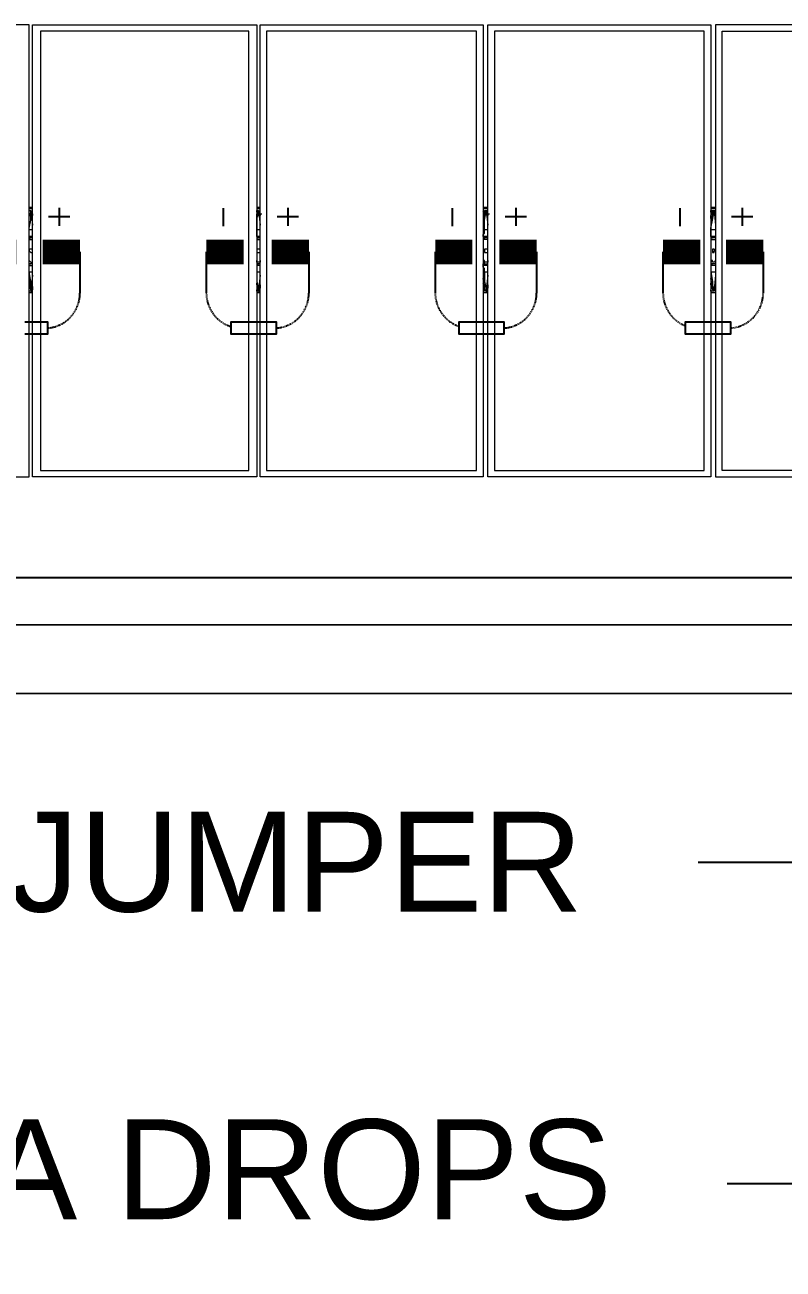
# Model space of a CAD drawing. Header units: feet. Extents: x -13743 to 68376, y -48 to 67763.
# Drawn here: x 3871.3 to 4023.1, y 9202.4 to 9451.6 of the extents above; entities that cross this region are included whole.
import ezdxf
from ezdxf import colors
from ezdxf.entities.mleader import LeaderData, LeaderLine
from ezdxf.lldxf.tags import DXFTag
from ezdxf.math import Vec2, Vec3

# ---------------------------------------------------------------- set-up
doc = ezdxf.new("R2010")
doc.units = ezdxf.units.FT
doc.header["$MEASUREMENT"] = 0
doc.linetypes.add('HIDDEN', pattern=[0.375, 0.25, -0.125])
for name, color, linetype in [('E-DC HARNESS-NEG', 170, 'DC HARNESS CABLE'), ('E-DC HARNESS-POS', 10, 'DC HARNESS CABLE'), ('E-HARN-COMP', 8, 'Continuous'), ('E-TRNK-CABL-NEG', 6, 'HIDDEN'), ('E-TRUNK-CABLE-POS', 6, 'HIDDEN'), ('G-ANNO-TEXT', 1, 'Continuous'), ('Polarity-Text', 7, 'Continuous')]:
    doc.layers.add(name, color=color, linetype=linetype)
doc.styles.add('NEI-A', font='arial.ttf')
doc.styles.get("Standard").update_dxf_attribs({"font": 'arial.ttf'})
tags = doc.linetypes.add('DC HARNESS CABLE', pattern='A,0.5,-0.2,["DH",Standard,S=0.1,R=0,X=-0.1,Y=-0.05],-0.2', length=0.9).pattern_tags.tags
tags[6] = DXFTag(74, 10)

# ---------------------------------------------------------------- blocks, each defined once
blk = doc.blocks.new('A$C4742fff2')
at = {"lineweight": 5}
for points in [[(8.1663, 0), (8.3963, 0), (8.3963, 0.4666), (8.1663, 0.4666)], [(8.6313, 0.4666), (8.6313, 0), (8.3997, 0), (8.3997, 0.4666)], [(8.8646, 0), (8.6346, 0), (8.6346, 0.4666), (8.8646, 0.4666)], [(9.0996, 0), (8.8696, 0), (8.8696, 0.4666), (9.0996, 0.4666)], [(9.1046, 0), (9.3346, 0), (9.3346, 0.4666), (9.1046, 0.4666)], [(8.623, 0.46), (8.408, 0.46), (8.408, 0.0067), (8.623, 0.0067)], [(8.858, 0.0067), (8.858, 0.46), (8.6413, 0.46), (8.6413, 0.0067)], [(9.093, 0.0067), (9.093, 0.46), (8.8763, 0.46), (8.8763, 0.0067)], [(9.1113, 0.46), (9.328, 0.46), (9.328, 0.0067), (9.1113, 0.0067)], [(8.398, 0.235), (8.3963, 0.235), (8.3963, 0.2333), (8.398, 0.2317), (8.3997, 0.2317), (8.3997, 0.2333), (8.3997, 0.235)], [(8.633, 0.235), (8.6313, 0.235), (8.6313, 0.2317), (8.6346, 0.2317), (8.6346, 0.2333), (8.6346, 0.235)], [(8.868, 0.235), (8.8663, 0.235), (8.8663, 0.2317), (8.8696, 0.2317), (8.8696, 0.2333), (8.8696, 0.235)], [(9.103, 0.235), (9.1013, 0.235), (9.1013, 0.2317), (9.103, 0.2317), (9.103, 0.2333), (9.1046, 0.2333)]]:
    blk.add_lwpolyline(points, close=True, dxfattribs=at)
for points in [[(8.3997, 0.2783), (8.3963, 0.2783)], [(8.398, 0.255), (8.3963, 0.255), (8.3963, 0.2567), (8.398, 0.265), (8.398, 0.275), (8.398, 0.2717), (8.3963, 0.2717), (8.3963, 0.27)], [(8.3997, 0.27), (8.3997, 0.2733)], [(8.6346, 0.2783), (8.6313, 0.2783)], [(8.633, 0.255), (8.6313, 0.255), (8.6313, 0.265), (8.633, 0.275), (8.633, 0.2733), (8.6313, 0.2733), (8.6313, 0.2717), (8.6313, 0.27)], [(8.633, 0.27), (8.633, 0.2733)], [(8.8696, 0.2783), (8.8646, 0.2783)], [(8.8646, 0.255), (8.8663, 0.255), (8.8663, 0.265), (8.868, 0.275)], [(8.8663, 0.27), (8.8663, 0.2733), (8.868, 0.275), (8.8696, 0.275)], [(8.868, 0.27), (8.868, 0.2733)], [(9.1046, 0.2783), (9.0996, 0.2783)], [(9.0996, 0.27), (9.1013, 0.2717), (9.1013, 0.275), (9.103, 0.275), (9.1046, 0.275)], [(9.1013, 0.255), (9.0996, 0.255), (9.0996, 0.2567), (9.1013, 0.265), (9.103, 0.275)], [(9.103, 0.27), (9.103, 0.2733)], [(8.398, 0.2483), (8.3963, 0.2483), (8.3963, 0.255)], [(8.3997, 0.2483), (8.3963, 0.2483)], [(8.3997, 0.2467), (8.3963, 0.2467), (8.398, 0.2467)], [(8.3963, 0.2467), (8.3963, 0.245), (8.3997, 0.245)], [(8.633, 0.2483), (8.6313, 0.2483), (8.6313, 0.255)], [(8.6346, 0.2483), (8.6313, 0.2483)], [(8.6346, 0.2467), (8.6313, 0.2467), (8.633, 0.2467)], [(8.6313, 0.2467), (8.6313, 0.245), (8.6346, 0.245)], [(8.868, 0.2483), (8.8663, 0.2483), (8.8646, 0.2483), (8.8646, 0.25), (8.8663, 0.2517), (8.8663, 0.255)], [(8.8696, 0.2483), (8.8646, 0.2483)], [(8.8696, 0.2467), (8.8663, 0.2467), (8.8646, 0.2467)], [(8.8696, 0.245), (8.8663, 0.245), (8.8646, 0.245)], [(8.8663, 0.245), (8.8663, 0.2467)], [(9.1013, 0.2483), (9.0996, 0.2483), (9.0996, 0.255)], [(9.1046, 0.2483), (9.0996, 0.2483)], [(9.1046, 0.2467), (9.0996, 0.2467), (9.1013, 0.2467)], [(9.0996, 0.2467), (9.0996, 0.245), (9.1046, 0.245)], [(8.398, 0.1933), (8.398, 0.2017), (8.3963, 0.2117), (8.3963, 0.2183), (8.3963, 0.22), (8.3963, 0.2233), (8.398, 0.2217), (8.3997, 0.2217), (8.3997, 0.2233)], [(8.3997, 0.22), (8.3963, 0.22), (8.398, 0.22)], [(8.6346, 0.2233), (8.6346, 0.2217), (8.6313, 0.2217), (8.6313, 0.2233), (8.6313, 0.22), (8.6313, 0.2183)], [(8.6346, 0.22), (8.6313, 0.22), (8.633, 0.22)], [(8.8696, 0.2233), (8.8696, 0.2217), (8.8663, 0.2217), (8.8663, 0.2233), (8.8646, 0.2233)], [(8.8663, 0.2117), (8.8663, 0.215), (8.8646, 0.2167), (8.8646, 0.2183), (8.8646, 0.22), (8.8663, 0.22), (8.8696, 0.22)], [(8.8663, 0.22), (8.8663, 0.2233)], [(9.1046, 0.2233), (9.103, 0.2217), (9.1013, 0.2217), (9.1013, 0.2233), (9.0996, 0.2233), (9.0996, 0.22), (9.0996, 0.2183)], [(9.1046, 0.22), (9.0996, 0.22), (9.1013, 0.22)], [(8.3963, 0.2183), (8.3997, 0.2183)], [(8.6346, 0.2183), (8.6313, 0.2183), (8.6313, 0.2117), (8.6313, 0.2017), (8.633, 0.195), (8.633, 0.1933), (8.6346, 0.1933)], [(8.8696, 0.2183), (8.8663, 0.2183), (8.8646, 0.2183)], [(8.8646, 0.2117), (8.8663, 0.2117), (8.8663, 0.2017), (8.868, 0.195), (8.868, 0.1933), (8.8696, 0.1933)], [(9.1046, 0.2183), (9.0996, 0.2183), (9.0996, 0.2117), (9.1013, 0.2017), (9.1013, 0.195), (9.103, 0.1933), (9.1046, 0.1933)], [(8.3963, 0.1983), (8.3963, 0.195), (8.398, 0.195), (8.398, 0.1917), (8.3997, 0.1917)], [(8.3997, 0.1967), (8.3997, 0.1933), (8.398, 0.1933), (8.398, 0.1917)], [(8.6313, 0.1983), (8.6313, 0.1933), (8.633, 0.1933), (8.633, 0.1917), (8.633, 0.1933), (8.633, 0.1967)], [(8.8663, 0.1983), (8.8663, 0.195), (8.8663, 0.1933), (8.868, 0.1933), (8.868, 0.1917), (8.8696, 0.1917)], [(8.868, 0.1967), (8.868, 0.1933), (8.868, 0.1917)], [(9.0996, 0.1983), (9.1013, 0.195), (9.1013, 0.1933), (9.103, 0.1933), (9.103, 0.1917), (9.103, 0.1933), (9.103, 0.1967)], [(8.3997, 0.19), (8.3963, 0.19)], [(8.6346, 0.19), (8.6313, 0.19)], [(8.633, 0.1917), (8.6346, 0.1917)], [(8.8696, 0.19), (8.8646, 0.19)], [(9.1046, 0.19), (9.0996, 0.19)]]:
    blk.add_lwpolyline(points, dxfattribs=at)
at = {"color": 8, "lineweight": 5, "true_color": 0x808080}
for points in [[(8.3997, 0.2767), (8.3963, 0.2767)], [(8.3963, 0.2733), (8.3963, 0.275), (8.398, 0.275), (8.3997, 0.26)], [(8.3963, 0.2633), (8.3963, 0.2717), (8.398, 0.2717)], [(8.3963, 0.2667), (8.3963, 0.27), (8.398, 0.27)], [(8.3997, 0.2733), (8.3997, 0.2733)], [(8.6346, 0.2767), (8.6313, 0.2767)], [(8.6313, 0.2733), (8.6313, 0.275), (8.633, 0.275), (8.6346, 0.26)], [(8.6313, 0.2633), (8.6313, 0.2717), (8.633, 0.2717)], [(8.6313, 0.2667), (8.6313, 0.27), (8.633, 0.27)], [(8.633, 0.2733), (8.633, 0.2733)], [(8.6346, 0.2717), (8.6346, 0.27), (8.6346, 0.2717), (8.6363, 0.2717)], [(8.8696, 0.2767), (8.8646, 0.2767)], [(8.8646, 0.2733), (8.8663, 0.275), (8.868, 0.275), (8.8696, 0.26)], [(8.8646, 0.2717), (8.8663, 0.2717), (8.8663, 0.27), (8.8646, 0.2633)], [(8.8646, 0.27), (8.8663, 0.27), (8.8663, 0.2683), (8.8646, 0.2667)], [(8.868, 0.2733), (8.868, 0.2733)], [(8.8696, 0.2717), (8.8696, 0.27), (8.8696, 0.2717), (8.8713, 0.2717)], [(9.1046, 0.2767), (9.0996, 0.2767)], [(9.0996, 0.2733), (9.0996, 0.275), (9.103, 0.275), (9.1046, 0.26)], [(9.0996, 0.2717), (9.1013, 0.2717), (9.1013, 0.27), (9.0996, 0.2633)], [(9.0996, 0.2667), (9.0996, 0.27)], [(9.103, 0.2733), (9.103, 0.2733)], [(9.103, 0.2717), (9.1046, 0.27), (9.103, 0.2717), (9.1046, 0.2717)], [(8.3997, 0.255), (8.3963, 0.255)], [(8.6346, 0.255), (8.6313, 0.255)], [(8.8696, 0.255), (8.8663, 0.255)], [(9.1046, 0.255), (9.0996, 0.255)], [(8.3963, 0.2117), (8.3997, 0.2117)], [(8.3997, 0.2083), (8.398, 0.1933)], [(8.6313, 0.2117), (8.6346, 0.2117)], [(8.6346, 0.2083), (8.633, 0.1933)], [(8.8663, 0.2117), (8.8696, 0.2117)], [(8.8696, 0.2083), (8.868, 0.1933)], [(9.0996, 0.2117), (9.1046, 0.2117)], [(9.1046, 0.2083), (9.103, 0.1933)], [(8.3963, 0.205), (8.3963, 0.195), (8.398, 0.195)], [(8.3963, 0.1983), (8.3963, 0.2)], [(8.398, 0.1917), (8.3963, 0.1917), (8.3963, 0.1933)], [(8.3997, 0.1967), (8.3997, 0.195), (8.3997, 0.1983)], [(8.3997, 0.1933), (8.3997, 0.1933)], [(8.6313, 0.205), (8.6313, 0.195), (8.633, 0.195)], [(8.6313, 0.1983), (8.6313, 0.2)], [(8.633, 0.1917), (8.6313, 0.1917), (8.6313, 0.1933)], [(8.633, 0.1933), (8.633, 0.1933)], [(8.6346, 0.1983), (8.6346, 0.195), (8.6346, 0.1967)], [(8.8646, 0.195), (8.8663, 0.195), (8.8663, 0.1967), (8.8646, 0.205)], [(8.8646, 0.1983), (8.8663, 0.1983), (8.8646, 0.2)], [(8.868, 0.1917), (8.8663, 0.1917), (8.8663, 0.1933), (8.8646, 0.1933)], [(8.868, 0.1933), (8.868, 0.1933)], [(8.8696, 0.1983), (8.8696, 0.195), (8.8696, 0.1967)], [(9.0996, 0.195), (9.1013, 0.195), (9.1013, 0.1967), (9.0996, 0.205)], [(9.0996, 0.1983), (9.0996, 0.2)], [(9.103, 0.1917), (9.0996, 0.1917), (9.0996, 0.1933)], [(9.103, 0.195), (9.1046, 0.1983)], [(9.1046, 0.1967), (9.103, 0.195), (9.1046, 0.195)], [(9.103, 0.1933), (9.103, 0.1933)], [(8.3997, 0.19), (8.3963, 0.19)], [(8.6346, 0.19), (8.6313, 0.19)], [(8.8696, 0.19), (8.8646, 0.19)], [(9.1046, 0.19), (9.0996, 0.19)]]:
    blk.add_lwpolyline(points, dxfattribs=at)
blk.add_lwpolyline([(8.3997, 0.2717), (8.3997, 0.27)], close=True, dxfattribs=at)

msp = doc.modelspace()

# ---------------------------------------------------------------- linework, layer by layer
at = {"layer": 'E-DC HARNESS-NEG', "ltscale": 0.5}
msp.add_lwpolyline([(3450.24, 9331.47), (4175.05, 9331.51), (4175.05, 9329.13)], dxfattribs=at)
at = {"layer": 'E-DC HARNESS-POS', "ltscale": 0.5}
for points in [[(3469.92, 9340.94), (4187.29, 9340.94), (4187.29, 9320.66)], [(2261.08, 9317.81), (4184.35, 9317.72)]]:
    msp.add_lwpolyline(points, dxfattribs=at)
at = {"layer": 'E-HARN-COMP', "const_width": 5}
for points in [[(3862.12, 9406.14), (3869.57, 9406.14)], [(3874.85, 9406.14), (3882.3, 9406.14)], [(3907.6, 9406.14), (3915.06, 9406.14)], [(3920.69, 9406.14), (3928.14, 9406.14)], [(3953.44, 9406.14), (3960.9, 9406.14)], [(3966.3, 9406.14), (3973.75, 9406.14)], [(3999.05, 9406.14), (4006.51, 9406.14)], [(4011.66, 9406.14), (4019.12, 9406.14)]]:
    msp.add_lwpolyline(points, dxfattribs=at)
at = {"layer": 'E-HARN-COMP'}
for points in [[(3871.26, 9389.73), (3875.83, 9389.73), (3875.83, 9392.06), (3871.26, 9392.06)], [(3917.1, 9392.06), (3912.54, 9392.06), (3912.54, 9389.73), (3917.1, 9389.73)], [(3917.1, 9389.73), (3921.67, 9389.73), (3921.67, 9392.06), (3917.1, 9392.06)], [(3962.71, 9392.06), (3958.15, 9392.06), (3958.15, 9389.73), (3962.71, 9389.73)], [(3962.71, 9389.73), (3967.28, 9389.73), (3967.28, 9392.06), (3962.71, 9392.06)], [(4008.08, 9392.06), (4003.51, 9392.06), (4003.51, 9389.73), (4008.08, 9389.73)], [(4008.08, 9389.73), (4012.64, 9389.73), (4012.64, 9392.06), (4008.08, 9392.06)]]:
    msp.add_lwpolyline(points, dxfattribs=at)
at = {"layer": 'E-TRNK-CABL-NEG', "ltscale": 0.1}
for points in [[(3907.6, 9406.14), (3907.6, 9397.91, 0.328329), (3912.54, 9391.2, 0.328329)], [(3953.44, 9406.14), (3953.44, 9397.91, 0.318821), (3958.15, 9391.27, 0.318821)], [(3999.05, 9406.14), (3999.05, 9397.91, 0.30854), (4003.51, 9391.37, 0.30854)]]:
    msp.add_lwpolyline(points, format="xyb", dxfattribs=at)
at = {"layer": 'E-TRUNK-CABLE-POS', "ltscale": 0.1}
for points in [[(3882.3, 9406.14), (3882.3, 9397.91, -0.391396), (3875.83, 9390.9, -0.391396)], [(3928.14, 9406.14), (3928.14, 9397.91, -0.391396), (3921.67, 9390.9, -0.391396)], [(3973.75, 9406.14), (3973.75, 9397.91, -0.391396), (3967.28, 9390.9, -0.391396)], [(4019.12, 9406.14), (4019.12, 9397.91, -0.391396), (4012.64, 9390.9, -0.391396)]]:
    msp.add_lwpolyline(points, format="xyb", dxfattribs=at)
at = {"layer": 'Polarity-Text'}
for p, q in [((3880.24, 9413.18), (3875.97, 9413.18)), ((3878.11, 9414.99), (3878.11, 9411.37)), ((3911, 9414.92), (3911, 9411.3)), ((3926.08, 9413.18), (3921.81, 9413.18)), ((3923.95, 9414.99), (3923.95, 9411.37)), ((3956.84, 9414.92), (3956.84, 9411.3)), ((3971.69, 9413.18), (3967.42, 9413.18)), ((3969.56, 9414.99), (3969.56, 9411.37)), ((4002.45, 9414.92), (4002.45, 9411.3)), ((4017.06, 9413.18), (4012.78, 9413.18)), ((4014.92, 9414.99), (4014.92, 9411.37))]:
    msp.add_line(p, q, dxfattribs=at)

# ---------------------------------------------------------------- block references
at = {"xscale": 194.04614304, "yscale": 194.04614304, "zscale": 194.04614304}
msp.add_blockref('A$C4742fff2', (2242.87, 9361.08), dxfattribs=at)

# ---------------------------------------------------------------- next in the draw order: leaders
at = {"layer": 'G-ANNO-TEXT'}
ml = msp.add_multileader_mtext('Standard', dxfattribs=at)
ml.set_content('(TYP.) BLA DROPS', color=256, style='NEI-A')
ml.set_leader_properties()
ml.build(insert=Vec2(0, 0))
ml.multileader.update_dxf_attribs({"dogleg_length": 0.36, "arrow_head_size": 22.51})
ctx = ml.context
ctx.base_point, ctx.char_height, ctx.arrow_head_size, ctx.landing_gap_size, ctx.plane_origin = Vec3(3720.53, 9219.48, -22.9), 20, 22.51, 23.05, Vec3(11686.19, 3647.61, -22.9)
ctx.text_align_type = 2
notes = []
notes.append((ctx, [(1, (1, 1, 0), (4057.98, 9219.48, -22.9), (-1, 0), 46.1, [(1, [(4172.32, 9324.6, -22.9)], 0, [])])]))
ctx.mtext.insert, ctx.mtext.width, ctx.mtext.alignment, ctx.mtext.flow_direction = Vec3(3988.83, 9232.42, -22.9), 247.1441, 3, 5
ctx.mtext.has_bg_fill, ctx.mtext.bg_color, ctx.mtext.bg_scale_factor, ctx.mtext.bg_transparency, ctx.mtext.use_window_bg_color = 1, -1073741824, 1.5, 0, 1
for ctx, leaders in notes:
    for number, flags, end, landing, length, lines in leaders:
        leader = LeaderData()
        leader.index, (leader.has_last_leader_line, leader.has_dogleg_vector, leader.attachment_direction) = number, flags
        leader.last_leader_point, leader.dogleg_vector, leader.dogleg_length = Vec3(end), Vec3(landing), length
        for number, points, colour, breaks in lines:
            line = LeaderLine()
            line.index, line.vertices, line.color, line.breaks = number, Vec3.list(points), colors.encode_raw_color(colour), breaks
            leader.lines.append(line)
        ctx.leaders.append(leader)

# ---------------------------------------------------------------- next in the draw order: leaders
ml = msp.add_multileader_mtext('Standard', dxfattribs=at)
ml.set_content('MOTOR GAP STRING JUMPER', color=256, style='NEI-A')
ml.set_leader_properties()
ml.build(insert=Vec2(0, 0))
ml.multileader.update_dxf_attribs({"dogleg_length": 0.36, "arrow_head_size": 22.51})
ctx = ml.context
ctx.base_point, ctx.char_height, ctx.arrow_head_size, ctx.landing_gap_size, ctx.plane_origin = Vec3(3555.7, 9283.84, -22.9), 20, 22.51, 23.05, Vec3(11763.59, 3834.93, -22.9)
ctx.text_align_type = 2
notes = []
notes.append((ctx, [(1, (1, 1, 0), (4052.17, 9283.84, -22.9), (-1, 0), 46.1, [(0, [(4147.01, 9426.73, -22.9)], 0, [])])]))
ctx.mtext.insert, ctx.mtext.width, ctx.mtext.alignment, ctx.mtext.flow_direction = Vec3(3983.02, 9294.01, -22.9), 406.5438, 3, 5
ctx.mtext.has_bg_fill, ctx.mtext.bg_color, ctx.mtext.bg_scale_factor, ctx.mtext.bg_transparency, ctx.mtext.use_window_bg_color = 1, -1073741824, 1.5, 0, 1
for ctx, leaders in notes:
    for number, flags, end, landing, length, lines in leaders:
        leader = LeaderData()
        leader.index, (leader.has_last_leader_line, leader.has_dogleg_vector, leader.attachment_direction) = number, flags
        leader.last_leader_point, leader.dogleg_vector, leader.dogleg_length = Vec3(end), Vec3(landing), length
        for number, points, colour, breaks in lines:
            line = LeaderLine()
            line.index, line.vertices, line.color, line.breaks = number, Vec3.list(points), colors.encode_raw_color(colour), breaks
            leader.lines.append(line)
        ctx.leaders.append(leader)

doc.saveas('drawing.dxf')
